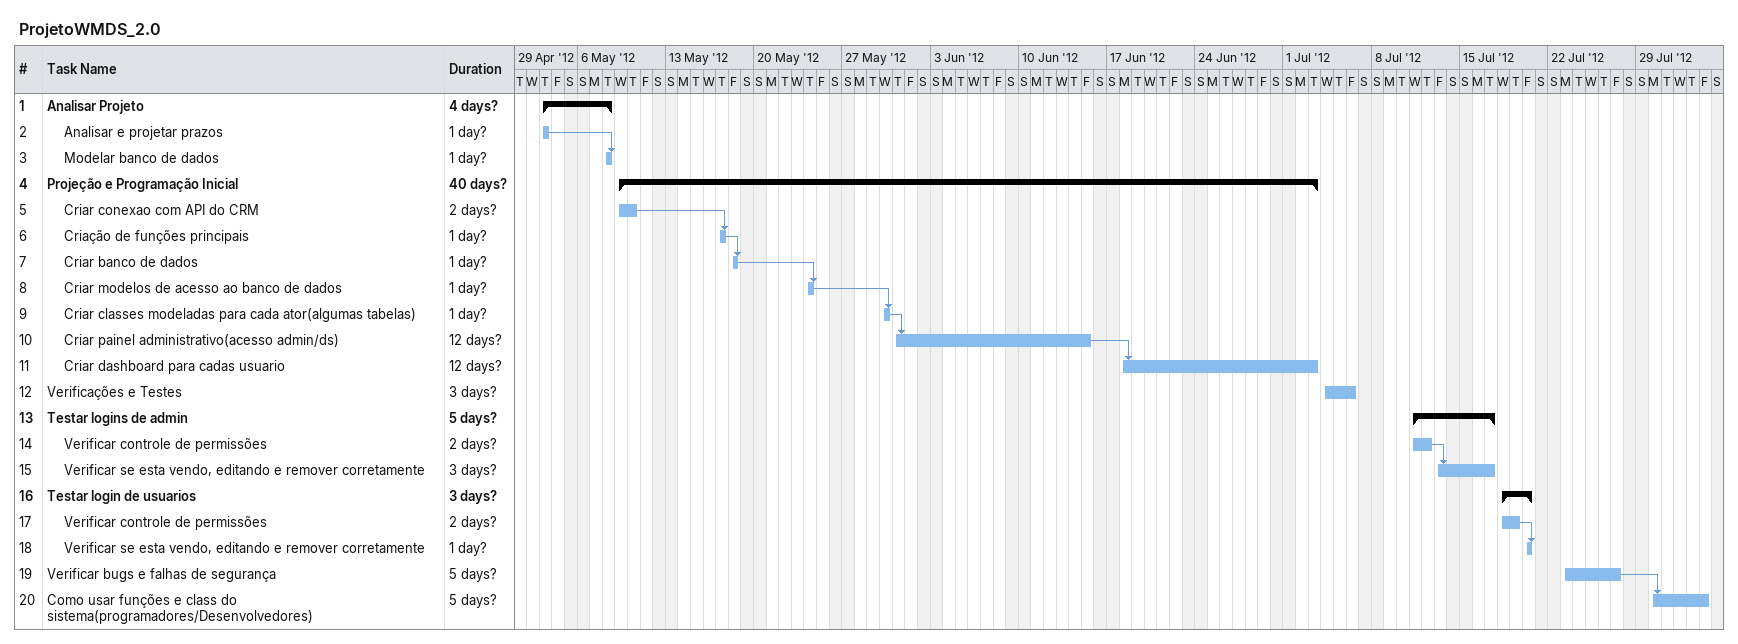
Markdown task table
ProjetoWMDS_2.0

| ID | Level | Task | Duration | Start | Finish | Predecessors |
|---|---|---|---|---|---|---|
| 1 | 1 | **Analisar Projeto** | 4d? | 2012-05-03 | 2012-05-08 |  |
| 2 | 2 | Analisar e projetar prazos | 1d? | 2012-05-03 | 2012-05-03 |  |
| 3 | 2 | Modelar banco de dados | 1d? | 2012-05-08 | 2012-05-08 | 2 |
| 4 | 1 | **Projeção e Programação Inicial** | 40d? | 2012-05-09 | 2012-07-03 |  |
| 5 | 2 | Criar conexao com API do CRM | 2d? | 2012-05-09 | 2012-05-10 |  |
| 6 | 2 | Criação de funções principais | 1d? | 2012-05-17 | 2012-05-17 | 5 |
| 7 | 2 | Criar banco de dados | 1d? | 2012-05-18 | 2012-05-18 | 6 |
| 8 | 2 | Criar modelos de acesso ao banco de dados | 1d? | 2012-05-24 | 2012-05-24 | 7 |
| 9 | 2 | Criar classes modeladas para cada ator(algumas tabelas) | 1d? | 2012-05-30 | 2012-05-30 | 8 |
| 10 | 2 | Criar painel administrativo(acesso admin/ds) | 12d? | 2012-05-31 | 2012-06-15 | 9 |
| 11 | 2 | Criar dashboard para cadas usuario | 12d? | 2012-06-18 | 2012-07-03 | 10 |
| 12 | 1 | Verificações e Testes | 3d? | 2012-07-04 | 2012-07-06 |  |
| 13 | 1 | **Testar logins de admin** | 5d? | 2012-07-11 | 2012-07-17 |  |
| 14 | 2 | Verificar controle de permissões | 2d? | 2012-07-11 | 2012-07-12 |  |
| 15 | 2 | Verificar se esta vendo, editando e remover corretamente | 3d? | 2012-07-13 | 2012-07-17 | 14 |
| 16 | 1 | **Testar login de usuarios** | 3d? | 2012-07-18 | 2012-07-20 |  |
| 17 | 2 | Verificar controle de permissões | 2d? | 2012-07-18 | 2012-07-19 |  |
| 18 | 2 | Verificar se esta vendo, editando e remover corretamente | 1d? | 2012-07-20 | 2012-07-20 | 17 |
| 19 | 1 | Verificar bugs e falhas de segurança | 5d? | 2012-07-23 | 2012-07-27 |  |
| 20 | 1 | Como usar funções e class do sistema(programadores/Desenvolvedores) | 5d? | 2012-07-30 | 2012-08-03 | 19 |
